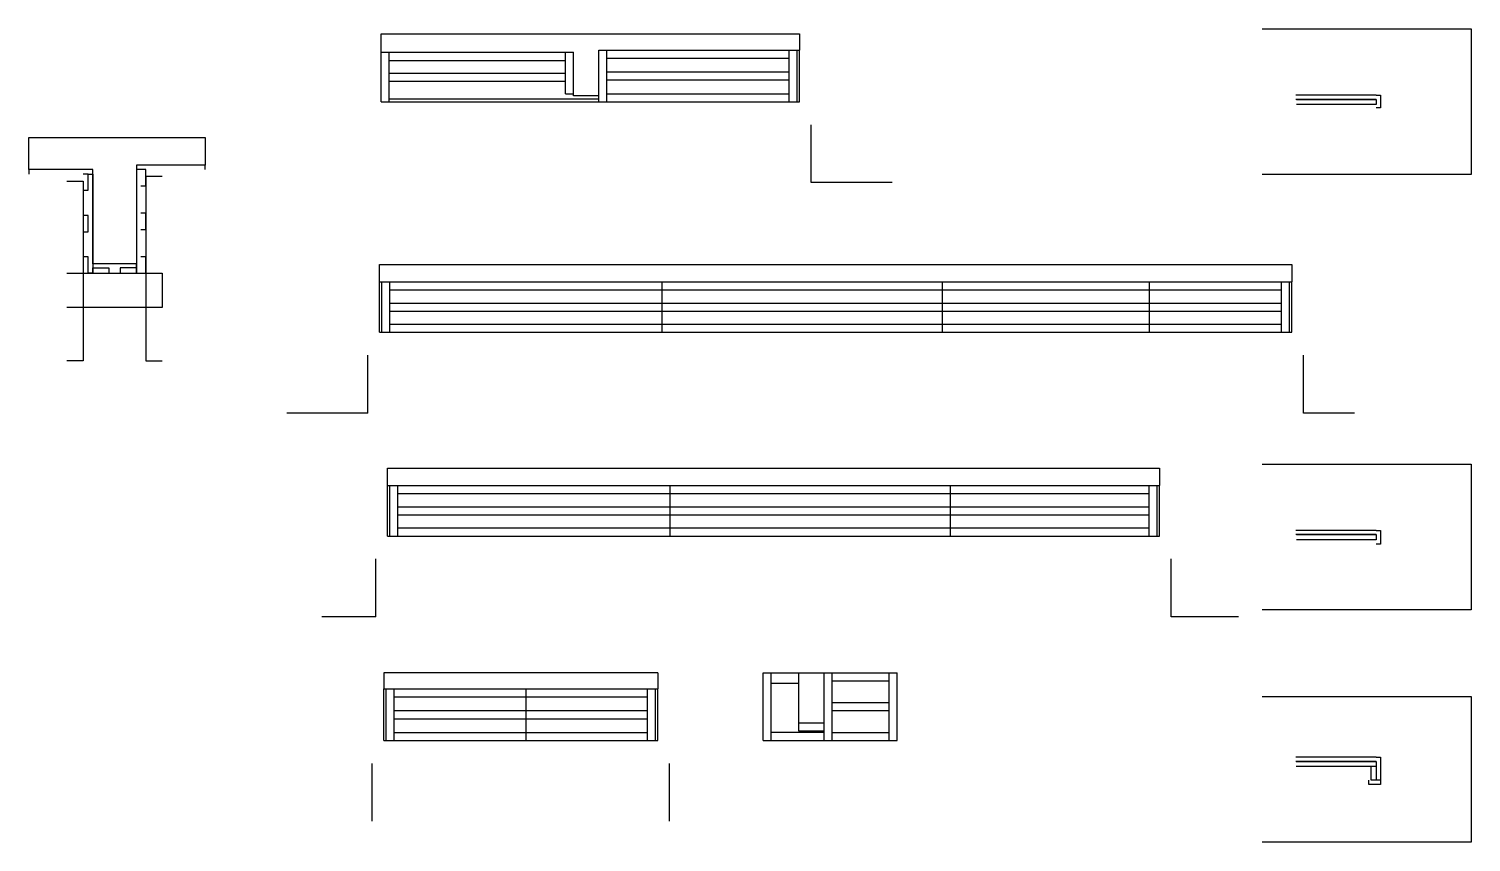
# Model space of a CAD drawing. Header units: metres. Extents: x 2722 to 8725, y 7639 to 9511.
# Drawn here: x 7469 to 8725, y 8803 to 9511 of the extents above.
import ezdxf

# ---------------------------------------------------------------- set-up
doc = ezdxf.new("R2010")
doc.units = ezdxf.units.M
for name, color, linetype in [('CONCRETO', 7, 'Continuous'), ('COTA', 7, 'Continuous'), ('Cotas', 7, 'Continuous'), ('Madeira', 7, 'Continuous'), ('NOMENCLATURA', 7, 'Continuous'), ('Painéis', 7, 'Continuous'), ('SARR_2.2x7', 7, 'Continuous'), ('SARR_3.5x7', 7, 'Continuous')]:
    doc.layers.add(name, color=color, linetype=linetype)

msp = doc.modelspace()

# ---------------------------------------------------------------- linework, layer by layer
at = {"layer": 'CONCRETO', "color": 7, "lineweight": 25}
msp.add_lwpolyline([(7469.3, 9388.7), (7469.3, 9416.7), (7622.9, 9416.7), (7622.9, 9392.7), (7562.9, 9392.7), (7562.9, 9306.7), (7524.9, 9306.7), (7524.9, 9388.7)], dxfattribs=at)
at = {"layer": 'COTA', "color": 7, "lineweight": 25}
for p, q in [((7776, 9490.8), (7776, 9506.8)), ((7776, 9506.8), (8140, 9506.8)), ((8140, 9506.8), (8140, 9492.8)), ((7936.5, 9454.8), (7943.5, 9454.8)), ((7774.6, 9291.1), (7774.6, 9306.1)), ((7774.6, 9306.1), (8568.6, 9306.1)), ((8568.6, 9306.1), (8568.6, 9291.1)), ((7781.5, 9113.8), (7781.5, 9128.8)), ((7781.5, 9128.8), (8453.5, 9128.8)), ((8453.5, 9128.8), (8453.5, 9113.8)), ((7778.3, 8950.8), (7778.3, 8936.8)), ((8016.8, 8950.8), (7778.3, 8950.8)), ((8016.8, 8950.8), (8016.8, 8936.8)), ((8139.6, 8950.8), (8161.6, 8950.8))]:
    msp.add_line(p, q, dxfattribs=at)
at = {"layer": 'Cotas', "color": 7, "lineweight": 25}
for points in [[(8542.7, 9511.2), (8724.7, 9511.2), (8724.7, 9384.4), (8542.7, 9384.4)], [(8542.7, 9132.4), (8724.7, 9132.4), (8724.7, 9005.5), (8542.7, 9005.5)], [(8542.7, 8930.2), (8724.7, 8930.2), (8724.7, 8803.3), (8542.7, 8803.3)]]:
    msp.add_lwpolyline(points, dxfattribs=at)
at = {"layer": 'Madeira', "color": 7, "lineweight": 25}
for p, q in [((8572.8, 9449.8), (8642.1, 9449.8)), ((8642.1, 9445.4), (8572.8, 9445.4)), ((8642.1, 9449.8), (8642.1, 9445.4)), ((8572.8, 9071), (8642.1, 9071)), ((8642.1, 9066.6), (8572.8, 9066.6)), ((8642.1, 9071), (8642.1, 9066.6)), ((8572.3, 8873.6), (8642.1, 8873.6)), ((8642.1, 8869.2), (8572.3, 8869.2)), ((8642.1, 8873.6), (8642.1, 8869.2))]:
    msp.add_line(p, q, dxfattribs=at)
for points in [[(7516.5, 9370.7), (7520.9, 9370.7), (7520.9, 9384.7), (7516.5, 9384.7)], [(7566.9, 9374.7), (7571.3, 9374.7), (7571.3, 9388.7), (7566.9, 9388.7)], [(7516.5, 9334.7), (7520.9, 9334.7), (7520.9, 9348.7), (7516.5, 9348.7)], [(7566.9, 9336.7), (7571.3, 9336.7), (7571.3, 9350.7), (7566.9, 9350.7)], [(7516.5, 9298.7), (7520.9, 9298.7), (7520.9, 9312.7), (7516.5, 9312.7)], [(7524.9, 9298.7), (7524.9, 9303.1), (7538.9, 9303.1), (7538.9, 9298.7)], [(7562.9, 9298.7), (7562.9, 9303.1), (7548.9, 9303.1), (7548.9, 9298.7)], [(7566.9, 9298.7), (7571.3, 9298.7), (7571.3, 9312.7), (7566.9, 9312.7)], [(8642.1, 8869.2), (8642.1, 8857.2), (8637.7, 8857.2), (8637.7, 8869.2)]]:
    msp.add_lwpolyline(points, dxfattribs=at)
at = {"layer": 'NOMENCLATURA', "color": 7, "lineweight": 25}
for p, q in [((8150.2, 9377.5), (8150.2, 9427.8)), ((8220.7, 9377.5), (8150.2, 9377.5)), ((7764.4, 9176.7), (7764.4, 9227.1)), ((8578.8, 9176.7), (8578.8, 9227.1)), ((7764.4, 9176.7), (7693.8, 9176.7)), ((8623.1, 9176.7), (8578.8, 9176.7)), ((7771.3, 8999.5), (7771.3, 9049.9)), ((8463.7, 8999.5), (8463.7, 9049.9)), ((7771.3, 8999.5), (7724.4, 8999.5)), ((8522.1, 8999.5), (8463.7, 8999.5)), ((7768.1, 8821.5), (7768.1, 8871.8)), ((8027, 8821.5), (8027, 8871.8))]:
    msp.add_line(p, q, dxfattribs=at)
at = {"layer": 'Painéis', "color": 7, "lineweight": 25}
for p, q in [((7776, 9490.8), (7943.5, 9490.8)), ((7776, 9447.8), (7776, 9490.8)), ((7943.5, 9452.8), (7943.5, 9490.8)), ((7965.5, 9492.8), (8140, 9492.8)), ((7965.5, 9447.8), (7965.5, 9492.8)), ((8138, 9447.8), (8138, 9492.8)), ((8140, 9447.8), (8140, 9492.8)), ((8642.1, 9453.4), (8572.2, 9453.4)), ((7776, 9447.8), (7965.5, 9447.8)), ((7965.5, 9452.8), (7943.5, 9452.8)), ((7965.5, 9447.8), (7965.5, 9452.8)), ((7965.5, 9447.8), (8140, 9447.8)), ((8642.1, 9449.8), (8572.2, 9449.8)), ((7774.6, 9291.1), (8568.6, 9291.1)), ((7774.6, 9247.1), (7774.6, 9291.1)), ((7776.6, 9247.1), (7776.6, 9291.1)), ((8020.6, 9247.1), (8020.6, 9291.1)), ((8264.6, 9247.1), (8264.6, 9291.1)), ((8444.6, 9247.1), (8444.6, 9291.1)), ((8566.6, 9247.1), (8566.6, 9291.1)), ((8568.6, 9247.1), (8568.6, 9291.1)), ((7774.6, 9247.1), (8568.6, 9247.1)), ((7781.5, 9113.8), (8453.5, 9113.8)), ((7781.5, 9069.8), (7781.5, 9113.8)), ((7783.5, 9069.8), (7783.5, 9113.8)), ((8027.5, 9069.8), (8027.5, 9113.8)), ((8271.5, 9069.8), (8271.5, 9113.8)), ((8271.5, 9069.8), (8271.5, 9113.8)), ((8451.5, 9069.8), (8451.5, 9113.8)), ((8453.5, 9069.8), (8453.5, 9113.8)), ((7781.5, 9069.8), (8453.5, 9069.8)), ((8642.1, 9074.6), (8572.2, 9074.6)), ((8642.1, 9071), (8572.2, 9071)), ((8108.6, 8950.8), (8139.6, 8950.8)), ((8108.6, 8891.8), (8108.6, 8950.8)), ((8139.6, 8906.8), (8139.6, 8950.8)), ((8161.6, 8950.8), (8225.1, 8950.8)), ((8161.6, 8891.8), (8161.6, 8950.8)), ((8225.1, 8891.8), (8225.1, 8950.8)), ((7778.3, 8936.8), (8016.8, 8936.8)), ((7778.3, 8891.8), (7778.3, 8936.8)), ((7780.3, 8891.8), (7780.3, 8936.8)), ((7902.3, 8891.8), (7902.3, 8936.8)), ((8014.8, 8891.8), (8014.8, 8936.8)), ((8016.8, 8891.8), (8016.8, 8936.8)), ((8161.6, 8906.8), (8139.6, 8906.8)), ((8161.6, 8891.8), (8161.6, 8906.8)), ((7778.3, 8891.8), (8016.8, 8891.8)), ((8108.6, 8891.8), (8161.6, 8891.8)), ((8161.6, 8891.8), (8225.1, 8891.8)), ((8642.1, 8877.2), (8572.2, 8877.2)), ((8642.1, 8873.6), (8572.2, 8873.6))]:
    msp.add_line(p, q, dxfattribs=at)
for points in [[(8642.1, 9453.4), (8645.7, 9453.4), (8645.7, 9442.4), (8642.1, 9442.4)], [(7622.9, 9388.7), (7622.9, 9392.7), (7562.9, 9392.7), (7562.9, 9388.7)], [(7524.9, 9384.7), (7524.9, 9388.7), (7469.3, 9388.7), (7469.3, 9384.7)], [(7520.9, 9384.7), (7524.9, 9384.7), (7524.9, 9298.7), (7520.9, 9298.7)], [(7566.9, 9388.7), (7562.9, 9388.7), (7562.9, 9298.7), (7566.9, 9298.7)], [(7562.9, 9303.1), (7562.9, 9306.7), (7524.9, 9306.7), (7524.9, 9303.1)], [(8642.1, 9074.6), (8645.7, 9074.6), (8645.7, 9062.6), (8642.1, 9062.6)], [(8642.1, 8877.2), (8645.7, 8877.2), (8645.7, 8857.2), (8642.1, 8857.2)], [(8645.7, 8857.2), (8645.7, 8853.6), (8635.7, 8853.6), (8635.7, 8857.2)]]:
    msp.add_lwpolyline(points, dxfattribs=at)
at = {"layer": 'SARR_2.2x7', "color": 7, "lineweight": 25}
for p, q in [((7782.9, 9447.8), (7782.9, 9490.8)), ((7936.5, 9454.8), (7936.5, 9490.8)), ((7972.4, 9447.8), (7972.4, 9492.8)), ((8131, 9447.8), (8131, 9492.8)), ((7782.9, 9483.8), (7936.5, 9483.8)), ((7972.4, 9485.8), (8131, 9485.8)), ((7782.9, 9472.8), (7936.5, 9472.8)), ((7782.9, 9465.8), (7936.5, 9465.8)), ((7972.4, 9473.8), (8131, 9473.8)), ((7972.4, 9466.8), (8131, 9466.8)), ((7972.4, 9454.8), (8131, 9454.8)), ((7782.9, 9450.3), (7965.5, 9450.3)), ((7783.5, 9247.1), (7783.5, 9291.1)), ((8559.6, 9247.1), (8559.6, 9291.1)), ((7783.5, 9284.1), (8020.6, 9284.1)), ((8020.6, 9284.1), (8264.6, 9284.1)), ((8264.6, 9284.1), (8444.6, 9284.1)), ((8444.6, 9284.1), (8559.6, 9284.1)), ((7783.5, 9272.6), (8020.6, 9272.6)), ((7783.5, 9265.6), (8020.6, 9265.6)), ((8020.6, 9272.6), (8264.6, 9272.6)), ((8020.6, 9265.6), (8264.6, 9265.6)), ((8264.6, 9272.6), (8444.6, 9272.6)), ((8264.6, 9265.6), (8444.6, 9265.6)), ((8444.6, 9272.6), (8559.6, 9272.6)), ((8444.6, 9265.6), (8559.6, 9265.6)), ((7783.5, 9254.1), (8020.6, 9254.1)), ((8020.6, 9254.1), (8264.6, 9254.1)), ((8264.6, 9254.1), (8444.6, 9254.1)), ((8444.6, 9254.1), (8559.6, 9254.1)), ((7790.4, 9069.8), (7790.4, 9113.8)), ((7790.4, 9106.8), (8027.5, 9106.8)), ((8027.5, 9106.8), (8271.5, 9106.8)), ((8271.5, 9106.8), (8444.5, 9106.8)), ((8444.5, 9069.8), (8444.5, 9113.8)), ((7790.4, 9095.3), (8027.5, 9095.3)), ((8027.5, 9095.3), (8271.5, 9095.3)), ((8271.5, 9095.3), (8444.5, 9095.3)), ((7790.4, 9088.3), (8027.5, 9088.3)), ((7790.4, 9076.8), (8027.5, 9076.8)), ((8027.5, 9088.3), (8271.5, 9088.3)), ((8027.5, 9076.8), (8271.5, 9076.8)), ((8271.5, 9088.3), (8444.5, 9088.3)), ((8271.5, 9076.8), (8444.5, 9076.8)), ((8115.5, 8891.8), (8115.5, 8950.8)), ((8139.6, 8899.8), (8139.6, 8950.8)), ((8168.5, 8891.8), (8168.5, 8950.8)), ((8218.1, 8891.8), (8218.1, 8950.8)), ((8115.5, 8941.8), (8139.6, 8941.8)), ((8168.5, 8943.8), (8218.1, 8943.8)), ((7787.3, 8891.8), (7787.3, 8936.8)), ((7787.3, 8929.8), (8007.8, 8929.8)), ((8007.8, 8891.8), (8007.8, 8936.8)), ((7787.3, 8917.8), (7902.3, 8917.8)), ((7902.3, 8917.8), (8007.8, 8917.8)), ((8168.5, 8924.8), (8218.1, 8924.8)), ((8168.5, 8917.8), (8218.1, 8917.8)), ((7787.3, 8910.8), (7902.3, 8910.8)), ((7902.3, 8910.8), (8007.8, 8910.8)), ((7787.3, 8898.8), (8007.8, 8898.8)), ((8161.6, 8898.8), (8115.5, 8898.8)), ((8161.6, 8899.8), (8139.6, 8899.8)), ((8168.5, 8898.8), (8218.1, 8898.8))]:
    msp.add_line(p, q, dxfattribs=at)
at = {"layer": 'SARR_3.5x7', "color": 7, "lineweight": 25}
for points in [[(7502.5, 9378.7), (7516.5, 9378.7), (7516.5, 9222.2), (7502.5, 9222.2)], [(7585.3, 9382.7), (7571.3, 9382.7), (7571.3, 9222.2), (7585.3, 9222.2)], [(7502.5, 9298.7), (7585.3, 9298.7), (7585.3, 9268.6), (7502.5, 9268.6)]]:
    msp.add_lwpolyline(points, dxfattribs=at)

doc.saveas('drawing.dxf')
